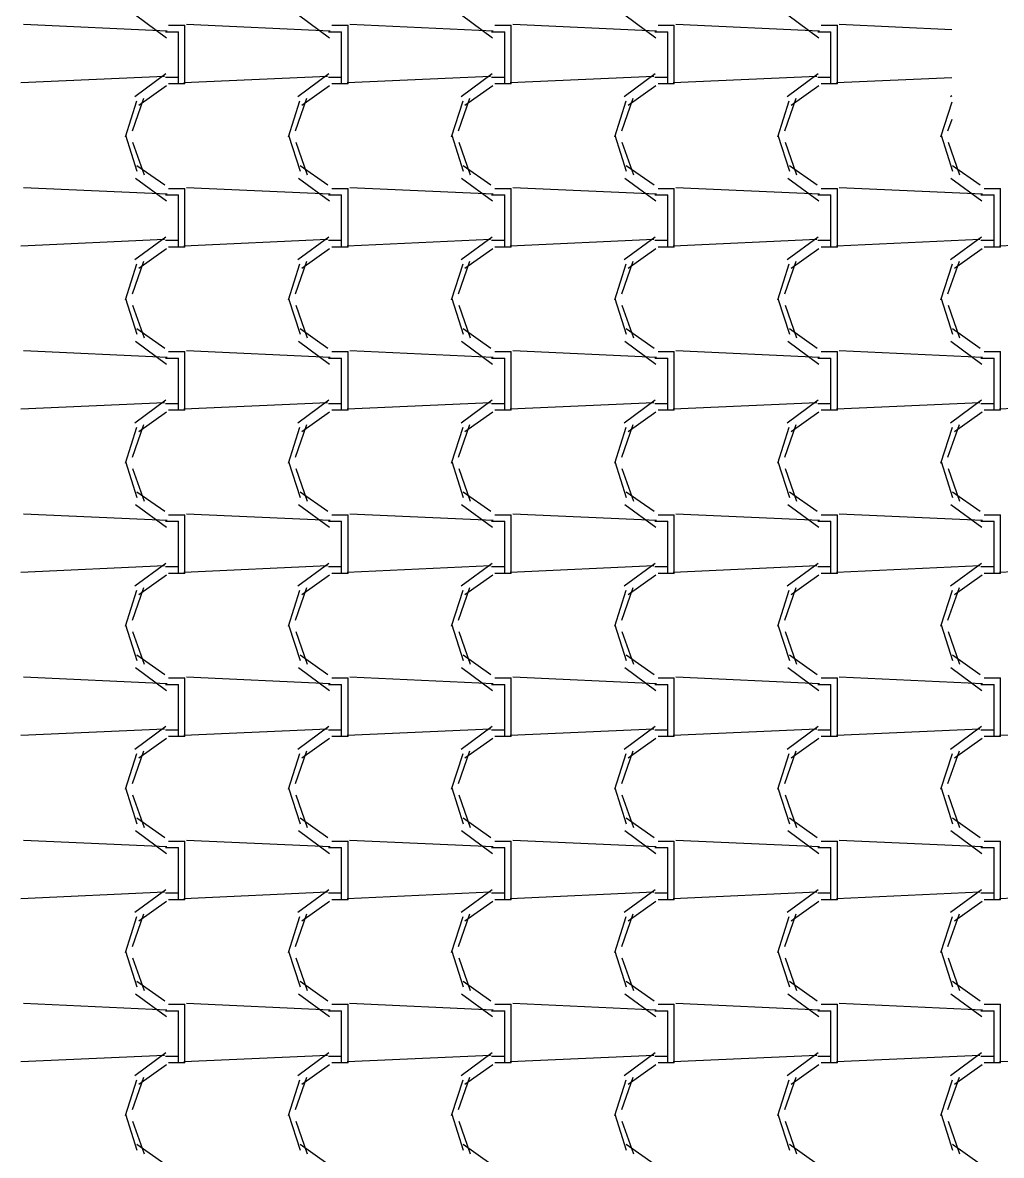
# Model space of a CAD drawing. Header units: millimetres. Extents: x -336 to -33, y -135 to 770.
# Drawn here: x -309.076 to -307.276, y 731.739 to 733.822 of the extents above; entities that cross this region are included whole.
import ezdxf

# ---------------------------------------------------------------- set-up
doc = ezdxf.new("R2010")
doc.units = ezdxf.units.MM
doc.header["$LTSCALE"] = 50
doc.header["$MEASUREMENT"] = 0
doc.layers.add('-HIDRO', color=8, linetype='CONTINUOUS')

msp = doc.modelspace()

# ---------------------------------------------------------------- linework, layer by layer
at = {"layer": '-HIDRO', "linetype": 'Continuous'}
for p, q in [((-308.8686, 733.836), (-308.8116, 733.794)), ((-308.5686, 733.836), (-308.5116, 733.794)), ((-308.2686, 733.836), (-308.2116, 733.794)), ((-307.9686, 733.836), (-307.9116, 733.794)), ((-307.6686, 733.836), (-307.6116, 733.794)), ((-308.8104, 733.8061), (-309.0744, 733.8181)), ((-308.8074, 733.8169), (-308.7774, 733.8169)), ((-308.7774, 733.7209), (-308.7774, 733.8169)), ((-308.5104, 733.8061), (-308.7744, 733.8181)), ((-308.5074, 733.8169), (-308.4774, 733.8169)), ((-308.4774, 733.7209), (-308.4774, 733.8169)), ((-308.2104, 733.8061), (-308.4744, 733.8181)), ((-308.2074, 733.8169), (-308.1774, 733.8169)), ((-308.1774, 733.7209), (-308.1774, 733.8169)), ((-307.9104, 733.8061), (-308.1744, 733.8181)), ((-307.9074, 733.8169), (-307.8774, 733.8169)), ((-307.8774, 733.7209), (-307.8774, 733.8169)), ((-307.6104, 733.8061), (-307.8744, 733.8181)), ((-307.6074, 733.8169), (-307.5774, 733.8169)), ((-307.5774, 733.7209), (-307.5774, 733.8169)), ((-307.3673, 733.8087), (-307.5744, 733.8181)), ((-308.8134, 733.8049), (-308.7894, 733.8049)), ((-308.7894, 733.7209), (-308.7894, 733.8049)), ((-308.5134, 733.8049), (-308.4894, 733.8049)), ((-308.4894, 733.7209), (-308.4894, 733.8049)), ((-308.2134, 733.8049), (-308.1894, 733.8049)), ((-308.1894, 733.7209), (-308.1894, 733.8049)), ((-307.9134, 733.8049), (-307.8894, 733.8049)), ((-307.8894, 733.7209), (-307.8894, 733.8049)), ((-307.6134, 733.8049), (-307.5894, 733.8049)), ((-307.5894, 733.7209), (-307.5894, 733.8049)), ((-308.8127, 733.7274), (-308.8697, 733.6854)), ((-308.5127, 733.7274), (-308.5697, 733.6854)), ((-308.2127, 733.7274), (-308.2697, 733.6854)), ((-307.9127, 733.7274), (-307.9697, 733.6854)), ((-307.6127, 733.7274), (-307.6697, 733.6854)), ((-308.8153, 733.7229), (-309.0793, 733.7109)), ((-308.8114, 733.7055), (-308.8624, 733.6695)), ((-308.7894, 733.7209), (-308.8134, 733.7209)), ((-308.7774, 733.7089), (-308.8074, 733.7089)), ((-308.7894, 733.7089), (-308.7894, 733.7209)), ((-308.5153, 733.7229), (-308.7793, 733.7109)), ((-308.7774, 733.7089), (-308.7774, 733.7209)), ((-308.5114, 733.7055), (-308.5624, 733.6695)), ((-308.4894, 733.7209), (-308.5134, 733.7209)), ((-308.4774, 733.7089), (-308.5074, 733.7089)), ((-308.4894, 733.7089), (-308.4894, 733.7209)), ((-308.2153, 733.7229), (-308.4793, 733.7109)), ((-308.4774, 733.7089), (-308.4774, 733.7209)), ((-308.2114, 733.7055), (-308.2624, 733.6695)), ((-308.1894, 733.7209), (-308.2134, 733.7209)), ((-308.1774, 733.7089), (-308.2074, 733.7089)), ((-308.1894, 733.7089), (-308.1894, 733.7209)), ((-307.9153, 733.7229), (-308.1793, 733.7109)), ((-308.1774, 733.7089), (-308.1774, 733.7209)), ((-307.9114, 733.7055), (-307.9624, 733.6695)), ((-307.8894, 733.7209), (-307.9134, 733.7209)), ((-307.8774, 733.7089), (-307.9074, 733.7089)), ((-307.8894, 733.7089), (-307.8894, 733.7209)), ((-307.6153, 733.7229), (-307.8793, 733.7109)), ((-307.8774, 733.7089), (-307.8774, 733.7209)), ((-307.6114, 733.7055), (-307.6624, 733.6695)), ((-307.5894, 733.7209), (-307.6134, 733.7209)), ((-307.5774, 733.7089), (-307.6074, 733.7089)), ((-307.5894, 733.7089), (-307.5894, 733.7209)), ((-307.3673, 733.7205), (-307.5793, 733.7109)), ((-307.5774, 733.7089), (-307.5774, 733.7209)), ((-307.3673, 733.6871), (-307.3697, 733.6854)), ((-308.8666, 733.6774), (-308.8876, 733.6114)), ((-308.8538, 733.6824), (-308.8748, 733.6224)), ((-308.5666, 733.6774), (-308.5876, 733.6114)), ((-308.5538, 733.6824), (-308.5748, 733.6224)), ((-308.2666, 733.6774), (-308.2876, 733.6114)), ((-308.2538, 733.6824), (-308.2748, 733.6224)), ((-307.9666, 733.6774), (-307.9876, 733.6114)), ((-307.9538, 733.6824), (-307.9748, 733.6224)), ((-307.6666, 733.6774), (-307.6876, 733.6114)), ((-307.6538, 733.6824), (-307.6748, 733.6224)), ((-307.3673, 733.6752), (-307.3876, 733.6114)), ((-307.3673, 733.6438), (-307.3748, 733.6224)), ((-308.8868, 733.6146), (-308.8658, 733.5486)), ((-308.8737, 733.602), (-308.8527, 733.542)), ((-308.5868, 733.6146), (-308.5658, 733.5486)), ((-308.5737, 733.602), (-308.5527, 733.542)), ((-308.2868, 733.6146), (-308.2658, 733.5486)), ((-308.2737, 733.602), (-308.2527, 733.542)), ((-307.9868, 733.6146), (-307.9658, 733.5486)), ((-307.9737, 733.602), (-307.9527, 733.542)), ((-307.6868, 733.6146), (-307.6658, 733.5486)), ((-307.6737, 733.602), (-307.6527, 733.542)), ((-307.3868, 733.6146), (-307.3658, 733.5486)), ((-307.3737, 733.602), (-307.3527, 733.542)), ((-308.8657, 733.5593), (-308.8147, 733.5233)), ((-308.5657, 733.5593), (-308.5147, 733.5233)), ((-308.2657, 733.5593), (-308.2147, 733.5233)), ((-307.9657, 733.5593), (-307.9147, 733.5233)), ((-307.6657, 733.5593), (-307.6147, 733.5233)), ((-307.3657, 733.5593), (-307.3147, 733.5233)), ((-308.8104, 733.5061), (-309.0744, 733.5181)), ((-308.8686, 733.536), (-308.8116, 733.494)), ((-308.5104, 733.5061), (-308.7744, 733.5181)), ((-308.5686, 733.536), (-308.5116, 733.494)), ((-308.2104, 733.5061), (-308.4744, 733.5181)), ((-308.2686, 733.536), (-308.2116, 733.494)), ((-307.9104, 733.5061), (-308.1744, 733.5181)), ((-307.9686, 733.536), (-307.9116, 733.494)), ((-307.6104, 733.5061), (-307.8744, 733.5181)), ((-307.6686, 733.536), (-307.6116, 733.494)), ((-307.3104, 733.5061), (-307.5744, 733.5181)), ((-307.3686, 733.536), (-307.3116, 733.494)), ((-308.8134, 733.5049), (-308.7894, 733.5049)), ((-308.8074, 733.5169), (-308.7774, 733.5169)), ((-308.7894, 733.4209), (-308.7894, 733.5049)), ((-308.7774, 733.4209), (-308.7774, 733.5169)), ((-308.5134, 733.5049), (-308.4894, 733.5049)), ((-308.5074, 733.5169), (-308.4774, 733.5169)), ((-308.4894, 733.4209), (-308.4894, 733.5049)), ((-308.4774, 733.4209), (-308.4774, 733.5169)), ((-308.2134, 733.5049), (-308.1894, 733.5049)), ((-308.2074, 733.5169), (-308.1774, 733.5169)), ((-308.1894, 733.4209), (-308.1894, 733.5049)), ((-308.1774, 733.4209), (-308.1774, 733.5169)), ((-307.9134, 733.5049), (-307.8894, 733.5049)), ((-307.9074, 733.5169), (-307.8774, 733.5169)), ((-307.8894, 733.4209), (-307.8894, 733.5049)), ((-307.8774, 733.4209), (-307.8774, 733.5169)), ((-307.6134, 733.5049), (-307.5894, 733.5049)), ((-307.6074, 733.5169), (-307.5774, 733.5169)), ((-307.5894, 733.4209), (-307.5894, 733.5049)), ((-307.5774, 733.4209), (-307.5774, 733.5169)), ((-307.3134, 733.5049), (-307.2894, 733.5049)), ((-307.3074, 733.5169), (-307.2774, 733.5169)), ((-307.2894, 733.4209), (-307.2894, 733.5049)), ((-307.2774, 733.4209), (-307.2774, 733.5169)), ((-308.8153, 733.4229), (-309.0793, 733.4109)), ((-308.8127, 733.4274), (-308.8697, 733.3854)), ((-308.7894, 733.4209), (-308.8134, 733.4209)), ((-308.7894, 733.4089), (-308.7894, 733.4209)), ((-308.5153, 733.4229), (-308.7793, 733.4109)), ((-308.7774, 733.4089), (-308.7774, 733.4209)), ((-308.5127, 733.4274), (-308.5697, 733.3854)), ((-308.4894, 733.4209), (-308.5134, 733.4209)), ((-308.4894, 733.4089), (-308.4894, 733.4209)), ((-308.2153, 733.4229), (-308.4793, 733.4109)), ((-308.4774, 733.4089), (-308.4774, 733.4209)), ((-308.2127, 733.4274), (-308.2697, 733.3854)), ((-308.1894, 733.4209), (-308.2134, 733.4209)), ((-308.1894, 733.4089), (-308.1894, 733.4209)), ((-307.9153, 733.4229), (-308.1793, 733.4109)), ((-308.1774, 733.4089), (-308.1774, 733.4209)), ((-307.9127, 733.4274), (-307.9697, 733.3854)), ((-307.8894, 733.4209), (-307.9134, 733.4209)), ((-307.8894, 733.4089), (-307.8894, 733.4209)), ((-307.6153, 733.4229), (-307.8793, 733.4109)), ((-307.8774, 733.4089), (-307.8774, 733.4209)), ((-307.6127, 733.4274), (-307.6697, 733.3854)), ((-307.5894, 733.4209), (-307.6134, 733.4209)), ((-307.5894, 733.4089), (-307.5894, 733.4209)), ((-307.3153, 733.4229), (-307.5793, 733.4109)), ((-307.5774, 733.4089), (-307.5774, 733.4209)), ((-307.3127, 733.4274), (-307.3697, 733.3854)), ((-307.2894, 733.4209), (-307.3134, 733.4209)), ((-307.2894, 733.4089), (-307.2894, 733.4209)), ((-307.0153, 733.4229), (-307.2793, 733.4109)), ((-307.2774, 733.4089), (-307.2774, 733.4209)), ((-308.8114, 733.4055), (-308.8624, 733.3695)), ((-308.7774, 733.4089), (-308.8074, 733.4089)), ((-308.5114, 733.4055), (-308.5624, 733.3695)), ((-308.4774, 733.4089), (-308.5074, 733.4089)), ((-308.2114, 733.4055), (-308.2624, 733.3695)), ((-308.1774, 733.4089), (-308.2074, 733.4089)), ((-307.9114, 733.4055), (-307.9624, 733.3695)), ((-307.8774, 733.4089), (-307.9074, 733.4089)), ((-307.6114, 733.4055), (-307.6624, 733.3695)), ((-307.5774, 733.4089), (-307.6074, 733.4089)), ((-307.3114, 733.4055), (-307.3624, 733.3695)), ((-307.2774, 733.4089), (-307.3074, 733.4089)), ((-308.8666, 733.3774), (-308.8876, 733.3114)), ((-308.8538, 733.3824), (-308.8748, 733.3224)), ((-308.5666, 733.3774), (-308.5876, 733.3114)), ((-308.5538, 733.3824), (-308.5748, 733.3224)), ((-308.2666, 733.3774), (-308.2876, 733.3114)), ((-308.2538, 733.3824), (-308.2748, 733.3224)), ((-307.9666, 733.3774), (-307.9876, 733.3114)), ((-307.9538, 733.3824), (-307.9748, 733.3224)), ((-307.6666, 733.3774), (-307.6876, 733.3114)), ((-307.6538, 733.3824), (-307.6748, 733.3224)), ((-307.3666, 733.3774), (-307.3876, 733.3114)), ((-307.3538, 733.3824), (-307.3748, 733.3224)), ((-308.8868, 733.3146), (-308.8658, 733.2486)), ((-308.5868, 733.3146), (-308.5658, 733.2486)), ((-308.2868, 733.3146), (-308.2658, 733.2486)), ((-307.9868, 733.3146), (-307.9658, 733.2486)), ((-307.6868, 733.3146), (-307.6658, 733.2486)), ((-307.3868, 733.3146), (-307.3658, 733.2486)), ((-308.8737, 733.302), (-308.8527, 733.242)), ((-308.5737, 733.302), (-308.5527, 733.242)), ((-308.2737, 733.302), (-308.2527, 733.242)), ((-307.9737, 733.302), (-307.9527, 733.242)), ((-307.6737, 733.302), (-307.6527, 733.242)), ((-307.3737, 733.302), (-307.3527, 733.242)), ((-308.8657, 733.2593), (-308.8147, 733.2233)), ((-308.5657, 733.2593), (-308.5147, 733.2233)), ((-308.2657, 733.2593), (-308.2147, 733.2233)), ((-307.9657, 733.2593), (-307.9147, 733.2233)), ((-307.6657, 733.2593), (-307.6147, 733.2233)), ((-307.3657, 733.2593), (-307.3147, 733.2233)), ((-308.8686, 733.236), (-308.8116, 733.194)), ((-308.5686, 733.236), (-308.5116, 733.194)), ((-308.2686, 733.236), (-308.2116, 733.194)), ((-307.9686, 733.236), (-307.9116, 733.194)), ((-307.6686, 733.236), (-307.6116, 733.194)), ((-307.3686, 733.236), (-307.3116, 733.194)), ((-308.8104, 733.2061), (-309.0744, 733.2181)), ((-308.8074, 733.2169), (-308.7774, 733.2169)), ((-308.7774, 733.1209), (-308.7774, 733.2169)), ((-308.5104, 733.2061), (-308.7744, 733.2181)), ((-308.5074, 733.2169), (-308.4774, 733.2169)), ((-308.4774, 733.1209), (-308.4774, 733.2169)), ((-308.2104, 733.2061), (-308.4744, 733.2181)), ((-308.2074, 733.2169), (-308.1774, 733.2169)), ((-308.1774, 733.1209), (-308.1774, 733.2169)), ((-307.9104, 733.2061), (-308.1744, 733.2181)), ((-307.9074, 733.2169), (-307.8774, 733.2169)), ((-307.8774, 733.1209), (-307.8774, 733.2169)), ((-307.6104, 733.2061), (-307.8744, 733.2181)), ((-307.6074, 733.2169), (-307.5774, 733.2169)), ((-307.5774, 733.1209), (-307.5774, 733.2169)), ((-307.3104, 733.2061), (-307.5744, 733.2181)), ((-307.3074, 733.2169), (-307.2774, 733.2169)), ((-307.2774, 733.1209), (-307.2774, 733.2169)), ((-308.8134, 733.2049), (-308.7894, 733.2049)), ((-308.7894, 733.1209), (-308.7894, 733.2049)), ((-308.5134, 733.2049), (-308.4894, 733.2049)), ((-308.4894, 733.1209), (-308.4894, 733.2049)), ((-308.2134, 733.2049), (-308.1894, 733.2049)), ((-308.1894, 733.1209), (-308.1894, 733.2049)), ((-307.9134, 733.2049), (-307.8894, 733.2049)), ((-307.8894, 733.1209), (-307.8894, 733.2049)), ((-307.6134, 733.2049), (-307.5894, 733.2049)), ((-307.5894, 733.1209), (-307.5894, 733.2049)), ((-307.3134, 733.2049), (-307.2894, 733.2049)), ((-307.2894, 733.1209), (-307.2894, 733.2049)), ((-308.8153, 733.1229), (-309.0793, 733.1109)), ((-308.8127, 733.1274), (-308.8697, 733.0854)), ((-308.5153, 733.1229), (-308.7793, 733.1109)), ((-308.5127, 733.1274), (-308.5697, 733.0854)), ((-308.2153, 733.1229), (-308.4793, 733.1109)), ((-308.2127, 733.1274), (-308.2697, 733.0854)), ((-307.9153, 733.1229), (-308.1793, 733.1109)), ((-307.9127, 733.1274), (-307.9697, 733.0854)), ((-307.6153, 733.1229), (-307.8793, 733.1109)), ((-307.6127, 733.1274), (-307.6697, 733.0854)), ((-307.3153, 733.1229), (-307.5793, 733.1109)), ((-307.3127, 733.1274), (-307.3697, 733.0854)), ((-307.0153, 733.1229), (-307.2793, 733.1109)), ((-308.8114, 733.1055), (-308.8624, 733.0695)), ((-308.7894, 733.1209), (-308.8134, 733.1209)), ((-308.7774, 733.1089), (-308.8074, 733.1089)), ((-308.7894, 733.1089), (-308.7894, 733.1209)), ((-308.7774, 733.1089), (-308.7774, 733.1209)), ((-308.5114, 733.1055), (-308.5624, 733.0695)), ((-308.4894, 733.1209), (-308.5134, 733.1209)), ((-308.4774, 733.1089), (-308.5074, 733.1089)), ((-308.4894, 733.1089), (-308.4894, 733.1209)), ((-308.4774, 733.1089), (-308.4774, 733.1209)), ((-308.2114, 733.1055), (-308.2624, 733.0695)), ((-308.1894, 733.1209), (-308.2134, 733.1209)), ((-308.1774, 733.1089), (-308.2074, 733.1089)), ((-308.1894, 733.1089), (-308.1894, 733.1209)), ((-308.1774, 733.1089), (-308.1774, 733.1209)), ((-307.9114, 733.1055), (-307.9624, 733.0695)), ((-307.8894, 733.1209), (-307.9134, 733.1209)), ((-307.8774, 733.1089), (-307.9074, 733.1089)), ((-307.8894, 733.1089), (-307.8894, 733.1209)), ((-307.8774, 733.1089), (-307.8774, 733.1209)), ((-307.6114, 733.1055), (-307.6624, 733.0695)), ((-307.5894, 733.1209), (-307.6134, 733.1209)), ((-307.5774, 733.1089), (-307.6074, 733.1089)), ((-307.5894, 733.1089), (-307.5894, 733.1209)), ((-307.5774, 733.1089), (-307.5774, 733.1209)), ((-307.3114, 733.1055), (-307.3624, 733.0695)), ((-307.2894, 733.1209), (-307.3134, 733.1209)), ((-307.2774, 733.1089), (-307.3074, 733.1089)), ((-307.2894, 733.1089), (-307.2894, 733.1209)), ((-307.2774, 733.1089), (-307.2774, 733.1209)), ((-308.8538, 733.0824), (-308.8748, 733.0224)), ((-308.5538, 733.0824), (-308.5748, 733.0224)), ((-308.2538, 733.0824), (-308.2748, 733.0224)), ((-307.9538, 733.0824), (-307.9748, 733.0224)), ((-307.6538, 733.0824), (-307.6748, 733.0224)), ((-307.3538, 733.0824), (-307.3748, 733.0224)), ((-308.8666, 733.0774), (-308.8876, 733.0114)), ((-308.5666, 733.0774), (-308.5876, 733.0114)), ((-308.2666, 733.0774), (-308.2876, 733.0114)), ((-307.9666, 733.0774), (-307.9876, 733.0114)), ((-307.6666, 733.0774), (-307.6876, 733.0114)), ((-307.3666, 733.0774), (-307.3876, 733.0114)), ((-308.8868, 733.0146), (-308.8658, 732.9486)), ((-308.8737, 733.002), (-308.8527, 732.942)), ((-308.5868, 733.0146), (-308.5658, 732.9486)), ((-308.5737, 733.002), (-308.5527, 732.942)), ((-308.2868, 733.0146), (-308.2658, 732.9486)), ((-308.2737, 733.002), (-308.2527, 732.942)), ((-307.9868, 733.0146), (-307.9658, 732.9486)), ((-307.9737, 733.002), (-307.9527, 732.942)), ((-307.6868, 733.0146), (-307.6658, 732.9486)), ((-307.6737, 733.002), (-307.6527, 732.942)), ((-307.3868, 733.0146), (-307.3658, 732.9486)), ((-307.3737, 733.002), (-307.3527, 732.942)), ((-308.8657, 732.9593), (-308.8147, 732.9233)), ((-308.5657, 732.9593), (-308.5147, 732.9233)), ((-308.2657, 732.9593), (-308.2147, 732.9233)), ((-307.9657, 732.9593), (-307.9147, 732.9233)), ((-307.6657, 732.9593), (-307.6147, 732.9233)), ((-307.3657, 732.9593), (-307.3147, 732.9233)), ((-308.8686, 732.936), (-308.8116, 732.894)), ((-308.5686, 732.936), (-308.5116, 732.894)), ((-308.2686, 732.936), (-308.2116, 732.894)), ((-307.9686, 732.936), (-307.9116, 732.894)), ((-307.6686, 732.936), (-307.6116, 732.894)), ((-307.3686, 732.936), (-307.3116, 732.894)), ((-308.8104, 732.9061), (-309.0744, 732.9181)), ((-308.8074, 732.9169), (-308.7774, 732.9169)), ((-308.7774, 732.8209), (-308.7774, 732.9169)), ((-308.5104, 732.9061), (-308.7744, 732.9181)), ((-308.5074, 732.9169), (-308.4774, 732.9169)), ((-308.4774, 732.8209), (-308.4774, 732.9169)), ((-308.2104, 732.9061), (-308.4744, 732.9181)), ((-308.2074, 732.9169), (-308.1774, 732.9169)), ((-308.1774, 732.8209), (-308.1774, 732.9169)), ((-307.9104, 732.9061), (-308.1744, 732.9181)), ((-307.9074, 732.9169), (-307.8774, 732.9169)), ((-307.8774, 732.8209), (-307.8774, 732.9169)), ((-307.6104, 732.9061), (-307.8744, 732.9181)), ((-307.6074, 732.9169), (-307.5774, 732.9169)), ((-307.5774, 732.8209), (-307.5774, 732.9169)), ((-307.3104, 732.9061), (-307.5744, 732.9181)), ((-307.3074, 732.9169), (-307.2774, 732.9169)), ((-307.2774, 732.8209), (-307.2774, 732.9169)), ((-308.8134, 732.9049), (-308.7894, 732.9049)), ((-308.7894, 732.8209), (-308.7894, 732.9049)), ((-308.5134, 732.9049), (-308.4894, 732.9049)), ((-308.4894, 732.8209), (-308.4894, 732.9049)), ((-308.2134, 732.9049), (-308.1894, 732.9049)), ((-308.1894, 732.8209), (-308.1894, 732.9049)), ((-307.9134, 732.9049), (-307.8894, 732.9049)), ((-307.8894, 732.8209), (-307.8894, 732.9049)), ((-307.6134, 732.9049), (-307.5894, 732.9049)), ((-307.5894, 732.8209), (-307.5894, 732.9049)), ((-307.3134, 732.9049), (-307.2894, 732.9049)), ((-307.2894, 732.8209), (-307.2894, 732.9049)), ((-308.8153, 732.8229), (-309.0793, 732.8109)), ((-308.8127, 732.8274), (-308.8697, 732.7854)), ((-308.7894, 732.8209), (-308.8134, 732.8209)), ((-308.7894, 732.8089), (-308.7894, 732.8209)), ((-308.5153, 732.8229), (-308.7793, 732.8109)), ((-308.7774, 732.8089), (-308.7774, 732.8209)), ((-308.5127, 732.8274), (-308.5697, 732.7854)), ((-308.4894, 732.8209), (-308.5134, 732.8209)), ((-308.4894, 732.8089), (-308.4894, 732.8209)), ((-308.2153, 732.8229), (-308.4793, 732.8109)), ((-308.4774, 732.8089), (-308.4774, 732.8209)), ((-308.2127, 732.8274), (-308.2697, 732.7854)), ((-308.1894, 732.8209), (-308.2134, 732.8209)), ((-308.1894, 732.8089), (-308.1894, 732.8209)), ((-307.9153, 732.8229), (-308.1793, 732.8109)), ((-308.1774, 732.8089), (-308.1774, 732.8209)), ((-307.9127, 732.8274), (-307.9697, 732.7854)), ((-307.8894, 732.8209), (-307.9134, 732.8209)), ((-307.8894, 732.8089), (-307.8894, 732.8209)), ((-307.6153, 732.8229), (-307.8793, 732.8109)), ((-307.8774, 732.8089), (-307.8774, 732.8209)), ((-307.6127, 732.8274), (-307.6697, 732.7854)), ((-307.5894, 732.8209), (-307.6134, 732.8209)), ((-307.5894, 732.8089), (-307.5894, 732.8209)), ((-307.3153, 732.8229), (-307.5793, 732.8109)), ((-307.5774, 732.8089), (-307.5774, 732.8209)), ((-307.3127, 732.8274), (-307.3697, 732.7854)), ((-307.2894, 732.8209), (-307.3134, 732.8209)), ((-307.2894, 732.8089), (-307.2894, 732.8209)), ((-307.0153, 732.8229), (-307.2793, 732.8109)), ((-307.2774, 732.8089), (-307.2774, 732.8209)), ((-308.8114, 732.8055), (-308.8624, 732.7695)), ((-308.7774, 732.8089), (-308.8074, 732.8089)), ((-308.5114, 732.8055), (-308.5624, 732.7695)), ((-308.4774, 732.8089), (-308.5074, 732.8089)), ((-308.2114, 732.8055), (-308.2624, 732.7695)), ((-308.1774, 732.8089), (-308.2074, 732.8089)), ((-307.9114, 732.8055), (-307.9624, 732.7695)), ((-307.8774, 732.8089), (-307.9074, 732.8089)), ((-307.6114, 732.8055), (-307.6624, 732.7695)), ((-307.5774, 732.8089), (-307.6074, 732.8089)), ((-307.3114, 732.8055), (-307.3624, 732.7695)), ((-307.2774, 732.8089), (-307.3074, 732.8089)), ((-308.8666, 732.7774), (-308.8876, 732.7114)), ((-308.8538, 732.7824), (-308.8748, 732.7224)), ((-308.5666, 732.7774), (-308.5876, 732.7114)), ((-308.5538, 732.7824), (-308.5748, 732.7224)), ((-308.2666, 732.7774), (-308.2876, 732.7114)), ((-308.2538, 732.7824), (-308.2748, 732.7224)), ((-307.9666, 732.7774), (-307.9876, 732.7114)), ((-307.9538, 732.7824), (-307.9748, 732.7224)), ((-307.6666, 732.7774), (-307.6876, 732.7114)), ((-307.6538, 732.7824), (-307.6748, 732.7224)), ((-307.3666, 732.7774), (-307.3876, 732.7114)), ((-307.3538, 732.7824), (-307.3748, 732.7224)), ((-308.8868, 732.7146), (-308.8658, 732.6486)), ((-308.5868, 732.7146), (-308.5658, 732.6486)), ((-308.2868, 732.7146), (-308.2658, 732.6486)), ((-307.9868, 732.7146), (-307.9658, 732.6486)), ((-307.6868, 732.7146), (-307.6658, 732.6486)), ((-307.3868, 732.7146), (-307.3658, 732.6486)), ((-308.8737, 732.702), (-308.8527, 732.642)), ((-308.5737, 732.702), (-308.5527, 732.642)), ((-308.2737, 732.702), (-308.2527, 732.642)), ((-307.9737, 732.702), (-307.9527, 732.642)), ((-307.6737, 732.702), (-307.6527, 732.642)), ((-307.3737, 732.702), (-307.3527, 732.642)), ((-308.8657, 732.6593), (-308.8147, 732.6233)), ((-308.5657, 732.6593), (-308.5147, 732.6233)), ((-308.2657, 732.6593), (-308.2147, 732.6233)), ((-307.9657, 732.6593), (-307.9147, 732.6233)), ((-307.6657, 732.6593), (-307.6147, 732.6233)), ((-307.3657, 732.6593), (-307.3147, 732.6233)), ((-308.8686, 732.636), (-308.8116, 732.594)), ((-308.5686, 732.636), (-308.5116, 732.594)), ((-308.2686, 732.636), (-308.2116, 732.594)), ((-307.9686, 732.636), (-307.9116, 732.594)), ((-307.6686, 732.636), (-307.6116, 732.594)), ((-307.3686, 732.636), (-307.3116, 732.594)), ((-308.8104, 732.6061), (-309.0744, 732.6181)), ((-308.8134, 732.6049), (-308.7894, 732.6049)), ((-308.8074, 732.6169), (-308.7774, 732.6169)), ((-308.7894, 732.5209), (-308.7894, 732.6049)), ((-308.7774, 732.5209), (-308.7774, 732.6169)), ((-308.5104, 732.6061), (-308.7744, 732.6181)), ((-308.5134, 732.6049), (-308.4894, 732.6049)), ((-308.5074, 732.6169), (-308.4774, 732.6169)), ((-308.4894, 732.5209), (-308.4894, 732.6049)), ((-308.4774, 732.5209), (-308.4774, 732.6169)), ((-308.2104, 732.6061), (-308.4744, 732.6181)), ((-308.2134, 732.6049), (-308.1894, 732.6049)), ((-308.2074, 732.6169), (-308.1774, 732.6169)), ((-308.1894, 732.5209), (-308.1894, 732.6049)), ((-308.1774, 732.5209), (-308.1774, 732.6169)), ((-307.9104, 732.6061), (-308.1744, 732.6181)), ((-307.9134, 732.6049), (-307.8894, 732.6049)), ((-307.9074, 732.6169), (-307.8774, 732.6169)), ((-307.8894, 732.5209), (-307.8894, 732.6049)), ((-307.8774, 732.5209), (-307.8774, 732.6169)), ((-307.6104, 732.6061), (-307.8744, 732.6181)), ((-307.6134, 732.6049), (-307.5894, 732.6049)), ((-307.6074, 732.6169), (-307.5774, 732.6169)), ((-307.5894, 732.5209), (-307.5894, 732.6049)), ((-307.5774, 732.5209), (-307.5774, 732.6169)), ((-307.3104, 732.6061), (-307.5744, 732.6181)), ((-307.3134, 732.6049), (-307.2894, 732.6049)), ((-307.3074, 732.6169), (-307.2774, 732.6169)), ((-307.2894, 732.5209), (-307.2894, 732.6049)), ((-307.2774, 732.5209), (-307.2774, 732.6169)), ((-308.8153, 732.5228), (-309.0793, 732.5108)), ((-308.8127, 732.5274), (-308.8697, 732.4854)), ((-308.7894, 732.5209), (-308.8134, 732.5209)), ((-308.7894, 732.5089), (-308.7894, 732.5209)), ((-308.5153, 732.5228), (-308.7793, 732.5108)), ((-308.7774, 732.5089), (-308.7774, 732.5209)), ((-308.5127, 732.5274), (-308.5697, 732.4854)), ((-308.4894, 732.5209), (-308.5134, 732.5209)), ((-308.4894, 732.5089), (-308.4894, 732.5209)), ((-308.2153, 732.5228), (-308.4793, 732.5108)), ((-308.4774, 732.5089), (-308.4774, 732.5209)), ((-308.2127, 732.5274), (-308.2697, 732.4854)), ((-308.1894, 732.5209), (-308.2134, 732.5209)), ((-308.1894, 732.5089), (-308.1894, 732.5209)), ((-307.9153, 732.5228), (-308.1793, 732.5108)), ((-308.1774, 732.5089), (-308.1774, 732.5209)), ((-307.9127, 732.5274), (-307.9697, 732.4854)), ((-307.8894, 732.5209), (-307.9134, 732.5209)), ((-307.8894, 732.5089), (-307.8894, 732.5209)), ((-307.6153, 732.5228), (-307.8793, 732.5108)), ((-307.8774, 732.5089), (-307.8774, 732.5209)), ((-307.6127, 732.5274), (-307.6697, 732.4854)), ((-307.5894, 732.5209), (-307.6134, 732.5209)), ((-307.5894, 732.5089), (-307.5894, 732.5209)), ((-307.3153, 732.5228), (-307.5793, 732.5108)), ((-307.5774, 732.5089), (-307.5774, 732.5209)), ((-307.3127, 732.5274), (-307.3697, 732.4854)), ((-307.2894, 732.5209), (-307.3134, 732.5209)), ((-307.2894, 732.5089), (-307.2894, 732.5209)), ((-307.0153, 732.5228), (-307.2793, 732.5108)), ((-307.2774, 732.5089), (-307.2774, 732.5209)), ((-308.8114, 732.5055), (-308.8624, 732.4695)), ((-308.7774, 732.5089), (-308.8074, 732.5089)), ((-308.5114, 732.5055), (-308.5624, 732.4695)), ((-308.4774, 732.5089), (-308.5074, 732.5089)), ((-308.2114, 732.5055), (-308.2624, 732.4695)), ((-308.1774, 732.5089), (-308.2074, 732.5089)), ((-307.9114, 732.5055), (-307.9624, 732.4695)), ((-307.8774, 732.5089), (-307.9074, 732.5089)), ((-307.6114, 732.5055), (-307.6624, 732.4695)), ((-307.5774, 732.5089), (-307.6074, 732.5089)), ((-307.3114, 732.5055), (-307.3624, 732.4695)), ((-307.2774, 732.5089), (-307.3074, 732.5089)), ((-308.8666, 732.4774), (-308.8876, 732.4114)), ((-308.8538, 732.4824), (-308.8748, 732.4224)), ((-308.5666, 732.4774), (-308.5876, 732.4114)), ((-308.5538, 732.4824), (-308.5748, 732.4224)), ((-308.2666, 732.4774), (-308.2876, 732.4114)), ((-308.2538, 732.4824), (-308.2748, 732.4224)), ((-307.9666, 732.4774), (-307.9876, 732.4114)), ((-307.9538, 732.4824), (-307.9748, 732.4224)), ((-307.6666, 732.4774), (-307.6876, 732.4114)), ((-307.6538, 732.4824), (-307.6748, 732.4224)), ((-307.3666, 732.4774), (-307.3876, 732.4114)), ((-307.3538, 732.4824), (-307.3748, 732.4224)), ((-308.8868, 732.4146), (-308.8658, 732.3486)), ((-308.5868, 732.4146), (-308.5658, 732.3486)), ((-308.2868, 732.4146), (-308.2658, 732.3486)), ((-307.9868, 732.4146), (-307.9658, 732.3486)), ((-307.6868, 732.4146), (-307.6658, 732.3486)), ((-307.3868, 732.4146), (-307.3658, 732.3486)), ((-308.8737, 732.402), (-308.8527, 732.342)), ((-308.5737, 732.402), (-308.5527, 732.342)), ((-308.2737, 732.402), (-308.2527, 732.342)), ((-307.9737, 732.402), (-307.9527, 732.342)), ((-307.6737, 732.402), (-307.6527, 732.342)), ((-307.3737, 732.402), (-307.3527, 732.342)), ((-308.8657, 732.3593), (-308.8147, 732.3233)), ((-308.5657, 732.3593), (-308.5147, 732.3233)), ((-308.2657, 732.3593), (-308.2147, 732.3233)), ((-307.9657, 732.3593), (-307.9147, 732.3233)), ((-307.6657, 732.3593), (-307.6147, 732.3233)), ((-307.3657, 732.3593), (-307.3147, 732.3233)), ((-308.8686, 732.336), (-308.8116, 732.294)), ((-308.5686, 732.336), (-308.5116, 732.294)), ((-308.2686, 732.336), (-308.2116, 732.294)), ((-307.9686, 732.336), (-307.9116, 732.294)), ((-307.6686, 732.336), (-307.6116, 732.294)), ((-307.3686, 732.336), (-307.3116, 732.294)), ((-308.8105, 732.3061), (-309.0745, 732.3181)), ((-308.8074, 732.3169), (-308.7774, 732.3169)), ((-308.7774, 732.2209), (-308.7774, 732.3169)), ((-308.5105, 732.3061), (-308.7745, 732.3181)), ((-308.5074, 732.3169), (-308.4774, 732.3169)), ((-308.4774, 732.2209), (-308.4774, 732.3169)), ((-308.2105, 732.3061), (-308.4745, 732.3181)), ((-308.2074, 732.3169), (-308.1774, 732.3169)), ((-308.1774, 732.2209), (-308.1774, 732.3169)), ((-307.9105, 732.3061), (-308.1745, 732.3181)), ((-307.9074, 732.3169), (-307.8774, 732.3169)), ((-307.8774, 732.2209), (-307.8774, 732.3169)), ((-307.6105, 732.3061), (-307.8745, 732.3181)), ((-307.6074, 732.3169), (-307.5774, 732.3169)), ((-307.5774, 732.2209), (-307.5774, 732.3169)), ((-307.3105, 732.3061), (-307.5745, 732.3181)), ((-307.3074, 732.3169), (-307.2774, 732.3169)), ((-307.2774, 732.2209), (-307.2774, 732.3169)), ((-308.8134, 732.3049), (-308.7894, 732.3049)), ((-308.7894, 732.2209), (-308.7894, 732.3049)), ((-308.5134, 732.3049), (-308.4894, 732.3049)), ((-308.4894, 732.2209), (-308.4894, 732.3049)), ((-308.2134, 732.3049), (-308.1894, 732.3049)), ((-308.1894, 732.2209), (-308.1894, 732.3049)), ((-307.9134, 732.3049), (-307.8894, 732.3049)), ((-307.8894, 732.2209), (-307.8894, 732.3049)), ((-307.6134, 732.3049), (-307.5894, 732.3049)), ((-307.5894, 732.2209), (-307.5894, 732.3049)), ((-307.3134, 732.3049), (-307.2894, 732.3049)), ((-307.2894, 732.2209), (-307.2894, 732.3049)), ((-308.8127, 732.2274), (-308.8697, 732.1854)), ((-308.5127, 732.2274), (-308.5697, 732.1854)), ((-308.2127, 732.2274), (-308.2697, 732.1854)), ((-307.9127, 732.2274), (-307.9697, 732.1854)), ((-307.6127, 732.2274), (-307.6697, 732.1854)), ((-307.3127, 732.2274), (-307.3697, 732.1854)), ((-308.8153, 732.2228), (-309.0793, 732.2108)), ((-308.8114, 732.2055), (-308.8624, 732.1695)), ((-308.7894, 732.2209), (-308.8134, 732.2209)), ((-308.7774, 732.2089), (-308.8074, 732.2089)), ((-308.7894, 732.2089), (-308.7894, 732.2209)), ((-308.5153, 732.2228), (-308.7793, 732.2108)), ((-308.7774, 732.2089), (-308.7774, 732.2209)), ((-308.5114, 732.2055), (-308.5624, 732.1695)), ((-308.4894, 732.2209), (-308.5134, 732.2209)), ((-308.4774, 732.2089), (-308.5074, 732.2089)), ((-308.4894, 732.2089), (-308.4894, 732.2209)), ((-308.2153, 732.2228), (-308.4793, 732.2108)), ((-308.4774, 732.2089), (-308.4774, 732.2209)), ((-308.2114, 732.2055), (-308.2624, 732.1695)), ((-308.1894, 732.2209), (-308.2134, 732.2209)), ((-308.1774, 732.2089), (-308.2074, 732.2089)), ((-308.1894, 732.2089), (-308.1894, 732.2209)), ((-307.9153, 732.2228), (-308.1793, 732.2108)), ((-308.1774, 732.2089), (-308.1774, 732.2209)), ((-307.9114, 732.2055), (-307.9624, 732.1695)), ((-307.8894, 732.2209), (-307.9134, 732.2209)), ((-307.8774, 732.2089), (-307.9074, 732.2089)), ((-307.8894, 732.2089), (-307.8894, 732.2209)), ((-307.6153, 732.2228), (-307.8793, 732.2108)), ((-307.8774, 732.2089), (-307.8774, 732.2209)), ((-307.6114, 732.2055), (-307.6624, 732.1695)), ((-307.5894, 732.2209), (-307.6134, 732.2209)), ((-307.5774, 732.2089), (-307.6074, 732.2089)), ((-307.5894, 732.2089), (-307.5894, 732.2209)), ((-307.3153, 732.2228), (-307.5793, 732.2108)), ((-307.5774, 732.2089), (-307.5774, 732.2209)), ((-307.3114, 732.2055), (-307.3624, 732.1695)), ((-307.2894, 732.2209), (-307.3134, 732.2209)), ((-307.2774, 732.2089), (-307.3074, 732.2089)), ((-307.2894, 732.2089), (-307.2894, 732.2209)), ((-307.0153, 732.2228), (-307.2793, 732.2108)), ((-307.2774, 732.2089), (-307.2774, 732.2209)), ((-308.8666, 732.1774), (-308.8876, 732.1114)), ((-308.8538, 732.1824), (-308.8748, 732.1224)), ((-308.5666, 732.1774), (-308.5876, 732.1114)), ((-308.5538, 732.1824), (-308.5748, 732.1224)), ((-308.2666, 732.1774), (-308.2876, 732.1114)), ((-308.2538, 732.1824), (-308.2748, 732.1224)), ((-307.9666, 732.1774), (-307.9876, 732.1114)), ((-307.9538, 732.1824), (-307.9748, 732.1224)), ((-307.6666, 732.1774), (-307.6876, 732.1114)), ((-307.6538, 732.1824), (-307.6748, 732.1224)), ((-307.3666, 732.1774), (-307.3876, 732.1114)), ((-307.3538, 732.1824), (-307.3748, 732.1224)), ((-308.8868, 732.1146), (-308.8658, 732.0486)), ((-308.8737, 732.102), (-308.8527, 732.042)), ((-308.5868, 732.1146), (-308.5658, 732.0486)), ((-308.5737, 732.102), (-308.5527, 732.042)), ((-308.2868, 732.1146), (-308.2658, 732.0486)), ((-308.2737, 732.102), (-308.2527, 732.042)), ((-307.9868, 732.1146), (-307.9658, 732.0486)), ((-307.9737, 732.102), (-307.9527, 732.042)), ((-307.6868, 732.1146), (-307.6658, 732.0486)), ((-307.6737, 732.102), (-307.6527, 732.042)), ((-307.3868, 732.1146), (-307.3658, 732.0486)), ((-307.3737, 732.102), (-307.3527, 732.042)), ((-308.8657, 732.0593), (-308.8147, 732.0233)), ((-308.5657, 732.0593), (-308.5147, 732.0233)), ((-308.2657, 732.0593), (-308.2147, 732.0233)), ((-307.9657, 732.0593), (-307.9147, 732.0233)), ((-307.6657, 732.0593), (-307.6147, 732.0233)), ((-307.3657, 732.0593), (-307.3147, 732.0233)), ((-308.8105, 732.0061), (-309.0745, 732.0181)), ((-308.8686, 732.036), (-308.8116, 731.994)), ((-308.5105, 732.0061), (-308.7745, 732.0181)), ((-308.5686, 732.036), (-308.5116, 731.994)), ((-308.2105, 732.0061), (-308.4745, 732.0181)), ((-308.2686, 732.036), (-308.2116, 731.994)), ((-307.9105, 732.0061), (-308.1745, 732.0181)), ((-307.9686, 732.036), (-307.9116, 731.994)), ((-307.6105, 732.0061), (-307.8745, 732.0181)), ((-307.6686, 732.036), (-307.6116, 731.994)), ((-307.3105, 732.0061), (-307.5745, 732.0181)), ((-307.3686, 732.036), (-307.3116, 731.994)), ((-308.8134, 732.0049), (-308.7894, 732.0049)), ((-308.8074, 732.0169), (-308.7774, 732.0169)), ((-308.7894, 731.9209), (-308.7894, 732.0049)), ((-308.7774, 731.9209), (-308.7774, 732.0169)), ((-308.5134, 732.0049), (-308.4894, 732.0049)), ((-308.5074, 732.0169), (-308.4774, 732.0169)), ((-308.4894, 731.9209), (-308.4894, 732.0049)), ((-308.4774, 731.9209), (-308.4774, 732.0169)), ((-308.2134, 732.0049), (-308.1894, 732.0049)), ((-308.2074, 732.0169), (-308.1774, 732.0169)), ((-308.1894, 731.9209), (-308.1894, 732.0049)), ((-308.1774, 731.9209), (-308.1774, 732.0169)), ((-307.9134, 732.0049), (-307.8894, 732.0049)), ((-307.9074, 732.0169), (-307.8774, 732.0169)), ((-307.8894, 731.9209), (-307.8894, 732.0049)), ((-307.8774, 731.9209), (-307.8774, 732.0169)), ((-307.6134, 732.0049), (-307.5894, 732.0049)), ((-307.6074, 732.0169), (-307.5774, 732.0169)), ((-307.5894, 731.9209), (-307.5894, 732.0049)), ((-307.5774, 731.9209), (-307.5774, 732.0169)), ((-307.3134, 732.0049), (-307.2894, 732.0049)), ((-307.3074, 732.0169), (-307.2774, 732.0169)), ((-307.2894, 731.9209), (-307.2894, 732.0049)), ((-307.2774, 731.9209), (-307.2774, 732.0169)), ((-308.8153, 731.9228), (-309.0793, 731.9108)), ((-308.8127, 731.9274), (-308.8697, 731.8854)), ((-308.7894, 731.9209), (-308.8134, 731.9209)), ((-308.7894, 731.9089), (-308.7894, 731.9209)), ((-308.5153, 731.9228), (-308.7793, 731.9108)), ((-308.7774, 731.9089), (-308.7774, 731.9209)), ((-308.5127, 731.9274), (-308.5697, 731.8854)), ((-308.4894, 731.9209), (-308.5134, 731.9209)), ((-308.4894, 731.9089), (-308.4894, 731.9209)), ((-308.2153, 731.9228), (-308.4793, 731.9108)), ((-308.4774, 731.9089), (-308.4774, 731.9209)), ((-308.2127, 731.9274), (-308.2697, 731.8854)), ((-308.1894, 731.9209), (-308.2134, 731.9209)), ((-308.1894, 731.9089), (-308.1894, 731.9209)), ((-307.9153, 731.9228), (-308.1793, 731.9108)), ((-308.1774, 731.9089), (-308.1774, 731.9209)), ((-307.9127, 731.9274), (-307.9697, 731.8854)), ((-307.8894, 731.9209), (-307.9134, 731.9209)), ((-307.8894, 731.9089), (-307.8894, 731.9209)), ((-307.6153, 731.9228), (-307.8793, 731.9108)), ((-307.8774, 731.9089), (-307.8774, 731.9209)), ((-307.6127, 731.9274), (-307.6697, 731.8854)), ((-307.5894, 731.9209), (-307.6134, 731.9209)), ((-307.5894, 731.9089), (-307.5894, 731.9209)), ((-307.3153, 731.9228), (-307.5793, 731.9108)), ((-307.5774, 731.9089), (-307.5774, 731.9209)), ((-307.3127, 731.9274), (-307.3697, 731.8854)), ((-307.2894, 731.9209), (-307.3134, 731.9209)), ((-307.2894, 731.9089), (-307.2894, 731.9209)), ((-307.0153, 731.9228), (-307.2793, 731.9108)), ((-307.2774, 731.9089), (-307.2774, 731.9209)), ((-308.8114, 731.9055), (-308.8624, 731.8695)), ((-308.7774, 731.9089), (-308.8074, 731.9089)), ((-308.5114, 731.9055), (-308.5624, 731.8695)), ((-308.4774, 731.9089), (-308.5074, 731.9089)), ((-308.2114, 731.9055), (-308.2624, 731.8695)), ((-308.1774, 731.9089), (-308.2074, 731.9089)), ((-307.9114, 731.9055), (-307.9624, 731.8695)), ((-307.8774, 731.9089), (-307.9074, 731.9089)), ((-307.6114, 731.9055), (-307.6624, 731.8695)), ((-307.5774, 731.9089), (-307.6074, 731.9089)), ((-307.3114, 731.9055), (-307.3624, 731.8695)), ((-307.2774, 731.9089), (-307.3074, 731.9089)), ((-308.8666, 731.8774), (-308.8876, 731.8114)), ((-308.8538, 731.8824), (-308.8748, 731.8224)), ((-308.5666, 731.8774), (-308.5876, 731.8114)), ((-308.5538, 731.8824), (-308.5748, 731.8224)), ((-308.2666, 731.8774), (-308.2876, 731.8114)), ((-308.2538, 731.8824), (-308.2748, 731.8224)), ((-307.9666, 731.8774), (-307.9876, 731.8114)), ((-307.9538, 731.8824), (-307.9748, 731.8224)), ((-307.6666, 731.8774), (-307.6876, 731.8114)), ((-307.6538, 731.8824), (-307.6748, 731.8224)), ((-307.3666, 731.8774), (-307.3876, 731.8114)), ((-307.3538, 731.8824), (-307.3748, 731.8224)), ((-308.8868, 731.8146), (-308.8658, 731.7486)), ((-308.5868, 731.8146), (-308.5658, 731.7486)), ((-308.2868, 731.8146), (-308.2658, 731.7486)), ((-307.9868, 731.8146), (-307.9658, 731.7486)), ((-307.6868, 731.8146), (-307.6658, 731.7486)), ((-307.3868, 731.8146), (-307.3658, 731.7486)), ((-308.8737, 731.802), (-308.8527, 731.742)), ((-308.5737, 731.802), (-308.5527, 731.742)), ((-308.2737, 731.802), (-308.2527, 731.742)), ((-307.9737, 731.802), (-307.9527, 731.742)), ((-307.6737, 731.802), (-307.6527, 731.742)), ((-307.3737, 731.802), (-307.3527, 731.742)), ((-308.8657, 731.7593), (-308.8147, 731.7233)), ((-308.5657, 731.7593), (-308.5147, 731.7233)), ((-308.2657, 731.7593), (-308.2147, 731.7233)), ((-307.9657, 731.7593), (-307.9147, 731.7233)), ((-307.6657, 731.7593), (-307.6147, 731.7233)), ((-307.3657, 731.7593), (-307.3147, 731.7233))]:
    msp.add_line(p, q, dxfattribs=at)

doc.saveas('drawing.dxf')
